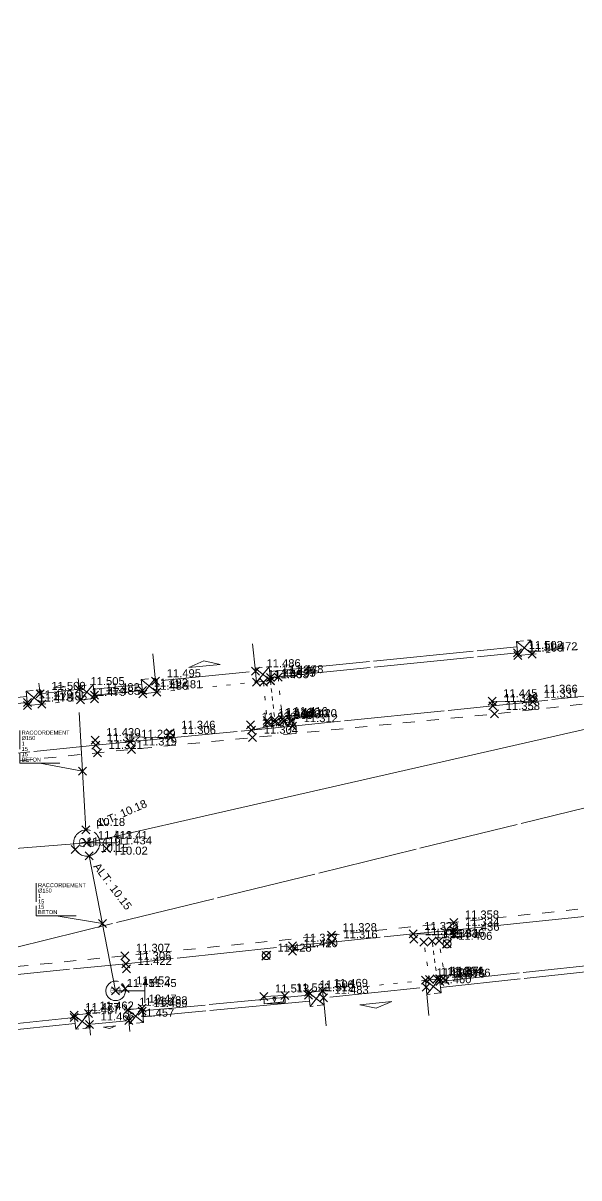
# Model space of a CAD drawing. Header units: metres. Extents: x 1224602 to 1224842, y 7187490 to 7187733.
# Drawn here: x 1224777.69 to 1224791.57, y 7187594.67 to 7187623.53 of the extents above; entities that cross this region are included whole.
import ezdxf
from ezdxf.enums import TextEntityAlignment as Align

# ---------------------------------------------------------------- set-up
doc = ezdxf.new("R2010")
doc.units = ezdxf.units.M
doc.header["$PDMODE"] = 3
doc.header["$PDSIZE"] = 0.1
for name, pattern in [('LL_0822', [2.5, 2.5, 0]), ('LL_0824', [0.35, 0.1, -0.25]), ('LL_0827', [0.2, 0.1, -0.1]), ('LL_0829', [0.6, 0.3, -0.3]), ('SL_1146', [2.5, 2.5, 0]), ('Socle_Continu', [2.5, 2.5, 0]), ('YL_2901', [2.5, 2.5, 0])]:
    doc.linetypes.add(name, pattern=pattern)
for name, color, linetype, lineweight in [('CLOTU_SCS', 212, 'Socle_Continu', 13), ('EAUPO_SCS', 140, 'Socle_Continu', 13), ('GAZFL_SCS', 40, 'Socle_Continu', 13), ('SIGTA_SCI', 7, 'Socle_Continu', 13), ('SIGTO_SCI', 255, 'Socle_Continu', 13), ('VOIRI_SCS', 7, 'Socle_Continu', 13)]:
    doc.layers.add(name, color=color, linetype=linetype, lineweight=lineweight)
for name, color, linetype, lineweight, true_color in [('EAUUS_PSI', 7, 'Socle_Continu', 13, 0x7f3f00), ('EAUUS_SCI', 7, 'Socle_Continu', 13, 0x7f3f00), ('EAUUS_SCS', 7, 'Socle_Continu', 13, 0x7f3f00), ('EAUUS_SCT', 7, 'Socle_Continu', 13, 0x7f3f00), ('SIGTS_PSS', 7, 'Socle_Continu', 13, 0x9966cc)]:
    doc.layers.add(name, color=color, linetype=linetype, lineweight=lineweight, true_color=true_color)
doc.styles.add('Reseaux', font='arial.ttf')
doc.styles.get("Standard").update_dxf_attribs({"font": 'arial.ttf'})
doc.linetypes.add('CL_0181', pattern='A,3,-0.15,0.4,-0.381,["eu",Standard,S=0.254,R=0,X=-0.2,Y=-0.1],-0.381,0.4,-0.15', length=4.862)

# ---------------------------------------------------------------- blocks, each defined once
blk = doc.blocks.new('YP_1521')
at = {"layer": 'SIGTO_SCI', "color": 7, "linetype": 'Socle_Continu'}
blk.add_point((0, 0), dxfattribs=at)
at = {"layer": 'SIGTA_SCI', "linetype": 'Socle_Continu'}
blk.add_attdef('ALT', (0.278, 0.099), '', height=0.2, dxfattribs=at)
at = {"layer": 'SIGTA_SCI', "linetype": 'Socle_Continu', "flags": 9}
blk.add_attdef('CALQUE_ALT', (1.69, -1.18), '', height=0.2, dxfattribs=at)
at = {"layer": 'SIGTO_SCI', "linetype": 'Socle_Continu', "flags": 9}
for tag, p in [('ID', (1.69, 0.105)), ('NATURE', (1.69, -0.216)), ('FAMILLE', (1.69, -0.538)), ('CALQUE', (1.69, -0.859)), ('PCRS', (1.69, -1.823))]:
    blk.add_attdef(tag, p, '', height=0.2, dxfattribs=at)
blk = doc.blocks.new('CP_0162')
at = {"layer": 'EAUUS_SCS', "linetype": 'Socle_Continu', "const_width": 0.025, "flags": 128}
for points in [[(-0.063, -0.111), (-0.174, -0.111, -0.405328), (-0.241, -0.045), (-0.241, 0.067, -0.999132), (-0.063, 0.067), (-0.063, 0.022), (-0.218, 0.022)], [(0.048, 0.155), (0.048, -0.034, 0.410802), (0.125, -0.111), (0.225, -0.111), (0.225, 0.155)]]:
    blk.add_lwpolyline(points, format="xyb", dxfattribs=at)
at = {"layer": 'EAUUS_SCS', "linetype": 'Socle_Continu'}
blk.add_circle((0, 0), 0.5, dxfattribs=at)
at = {"layer": 'EAUUS_SCS', "linetype": 'Socle_Continu', "flags": 9}
for tag, p in [('ID', (0.918, 0.522)), ('NATURE', (0.918, 0.2)), ('FAMILLE', (0.918, -0.121)), ('CALQUE', (0.918, -0.442)), ('PCRS', (0.918, -0.763))]:
    blk.add_attdef(tag, p, '', height=0.2, dxfattribs=at)
blk = doc.blocks.new('AP_0001')
at = {"layer": 'EAUPO_SCS', "linetype": 'Socle_Continu'}
blk.add_line((0.113, 0.113), (-0.113, -0.113), dxfattribs=at)
blk.add_circle((0, 0), 0.1, dxfattribs=at)
at = {"layer": 'EAUPO_SCS', "linetype": 'Socle_Continu', "flags": 9}
for tag, p in [('ID', (0.809, 0.507)), ('NATURE', (0.809, 0.186)), ('FAMILLE', (0.809, -0.135)), ('CALQUE', (0.809, -0.456)), ('PCRS', (0.809, -0.778))]:
    blk.add_attdef(tag, p, '', height=0.2, dxfattribs=at)
blk = doc.blocks.new('CP_0161')
at = {"layer": 'EAUUS_SCS', "linetype": 'Socle_Continu', "const_width": 0.0333, "flags": 128}
for points in [[(-0.071, -0.125), (-0.195, -0.125, -0.405328), (-0.27, -0.05), (-0.27, 0.075, -0.999132), (-0.071, 0.075), (-0.071, 0.025), (-0.245, 0.025)], [(0.054, 0.175), (0.054, -0.038, 0.410802), (0.141, -0.125), (0.253, -0.125), (0.253, 0.175)]]:
    blk.add_lwpolyline(points, format="xyb", dxfattribs=at)
at = {"layer": 'EAUUS_SCS', "linetype": 'Socle_Continu'}
blk.add_circle((0, 0), 0.5, dxfattribs=at)
at = {"layer": 'EAUUS_SCS', "linetype": 'Socle_Continu', "flags": 9}
for tag, p in [('NATURE', (0.989, 0.255)), ('ID', (0.989, 0.577)), ('FAMILLE', (0.989, -0.066)), ('CALQUE', (0.989, -0.387)), ('TYPE', (0.989, -1.03)), ('PCRS', (0.989, -0.709))]:
    blk.add_attdef(tag, p, '', height=0.2, dxfattribs=at)
blk = doc.blocks.new('LP_0841')
at = {"layer": 'VOIRI_SCS', "linetype": 'Socle_Continu', "flags": 128}
blk.add_lwpolyline([(0, 0), (0, 0.5), (1, 0)], dxfattribs=at)
at = {"layer": 'VOIRI_SCS', "linetype": 'Socle_Continu', "flags": 9}
for tag, p in [('ID', (1.428, 0.548)), ('NATURE', (1.428, 0.227)), ('FAMILLE', (1.428, -0.095)), ('CALQUE', (1.428, -0.416)), ('PCRS', (1.428, -0.737))]:
    blk.add_attdef(tag, p, '', height=0.2, dxfattribs=at)
blk = doc.blocks.new('LP_0842')
at = {"layer": 'VOIRI_SCS', "linetype": 'Socle_Continu', "flags": 128}
blk.add_lwpolyline([(1, 0), (1, 0.5), (0, 0)], dxfattribs=at)
at = {"layer": 'VOIRI_SCS', "linetype": 'Socle_Continu', "flags": 9}
for tag, p in [('ID', (1.488, 0.614)), ('NATURE', (1.488, 0.292)), ('FAMILLE', (1.488, -0.029)), ('CALQUE', (1.488, -0.35)), ('PCRS', (1.488, -0.672))]:
    blk.add_attdef(tag, p, '', height=0.2, dxfattribs=at)
blk = doc.blocks.new('SP_1162')
at = {"layer": 'CLOTU_SCS', "linetype": 'Socle_Continu'}
for p, q in [((0, 0), (1, 1)), ((0, 1), (1, 0))]:
    blk.add_line(p, q, dxfattribs=at)
at = {"layer": 'CLOTU_SCS', "linetype": 'Socle_Continu', "flags": 128}
blk.add_lwpolyline([(1, 0), (0, 0), (0, 1), (1, 1)], close=True, dxfattribs=at)
at = {"layer": 'CLOTU_SCS', "linetype": 'Socle_Continu', "flags": 9}
for tag, p in [('NATURE', (1.089, -0.022)), ('ID', (1.089, 0.299)), ('CALQUE', (1.089, -0.665)), ('FAMILLE', (1.089, -0.344)), ('PCRS', (1.089, -0.986))]:
    blk.add_attdef(tag, p, '', height=0.2, dxfattribs=at)
blk = doc.blocks.new('SP_1161')
at = {"layer": 'CLOTU_SCS', "linetype": 'Socle_Continu'}
for p, q in [((0, 0), (0, 0.275)), ((1, 0.275), (1, 0)), ((0.5, 0.154), (0.344, 0.103)), ((0.656, 0.103), (0.5, 0.154)), ((0.062, 0), (0.938, 0)), ((0.344, 0.103), (0.656, 0.103))]:
    blk.add_line(p, q, dxfattribs=at)
at = {"layer": 'CLOTU_SCS', "linetype": 'Socle_Continu', "flags": 9}
for tag, p in [('ID', (1.36, 0.385)), ('NATURE', (1.36, 0.064)), ('FAMILLE', (1.36, -0.257)), ('CALQUE', (1.36, -0.579)), ('PCRS', (1.36, -0.9))]:
    blk.add_attdef(tag, p, '', height=0.2, dxfattribs=at)
blk = doc.blocks.new('JP_0703')
at = {"layer": 'GAZFL_SCS', "linetype": 'Socle_Continu'}
blk.add_hatch(color=256, dxfattribs=at).paths.add_polyline_path([(0, 0), (0, 0.359), (1, 0.359), (0.088, 0.3)])
h = blk.add_hatch(color=256, dxfattribs=at)
edge = h.paths.add_edge_path()
edge.add_line((0.505, 0.179), (0.471, 0.106))
edge.add_line((0.471, 0.106), (0.471, 0.096))
edge.add_ellipse((0.505, 0.099), major_axis=(-0.0336, 0), ratio=0.758629, start_angle=5.446, end_angle=174.554)
edge.add_line((0.538, 0.096), (0.538, 0.106))
edge.add_line((0.538, 0.106), (0.505, 0.179))
at = {"layer": 'GAZFL_SCS', "linetype": 'Socle_Continu', "flags": 128}
blk.add_lwpolyline([(0, 0.359), (0, 0), (1, 0), (1, 0.359)], close=True, dxfattribs=at)
at = {"layer": 'GAZFL_SCS', "linetype": 'Socle_Continu'}
blk.add_lwpolyline([(0, 0), (0, 0.359), (1, 0.359), (0.088, 0.3)], close=True, dxfattribs=at)
blk.add_lwpolyline([(0.578, 0.106), (0.578, 0.124), (0.505, 0.281), (0.432, 0.124), (0.432, 0.106, 0.066358), (0.436, 0.095, 0.1059), (0.452, 0.076, 0.086348), (0.476, 0.064, 0.076263), (0.505, 0.059, 0.076263), (0.534, 0.064, 0.086348), (0.557, 0.076, 0.1059), (0.574, 0.095, 0.066358)], format="xyb", close=True, dxfattribs=at)
at = {"layer": 'GAZFL_SCS', "linetype": 'Socle_Continu', "flags": 9}
for tag, p in [('NATURE', (1.013, 0.374)), ('ID', (1.013, 0.696)), ('FAMILLE', (1.013, 0.053)), ('CALQUE', (1.013, -0.268)), ('PCRS', (1.013, -0.589))]:
    blk.add_attdef(tag, p, '', height=0.2, dxfattribs=at)
blk = doc.blocks.new('CP_2101')
at = {"layer": 'EAUUS_PSI', "linetype": 'Socle_Continu'}
blk.add_line((0.733, 0), (0, 0), dxfattribs=at)
at = {"layer": 'EAUUS_PSI', "linetype": 'Socle_Continu', "flags": 128}
blk.add_lwpolyline([(0.733, -0.3), (0.733, 0.3)], dxfattribs=at)
at = {"layer": 'EAUUS_PSI', "linetype": 'Socle_Continu'}
blk.add_point((0, 0), dxfattribs=at)
at = {"layer": 'EAUUS_PSI', "linetype": 'Socle_Continu', "style": 'Reseaux', "flags": 9}
for tag, p in [('ID', (2.525, 0.541)), ('NATURE', (2.525, 0.22))]:
    blk.add_attdef(tag, p, '', height=0.2, dxfattribs=at)
at = {"layer": 'EAUUS_PSI', "linetype": 'Socle_Continu'}
for tag, p in [('TAMPON', (0.824, 0.196)), ('RADIER', (0.824, -0.192))]:
    blk.add_attdef(tag, text='', height=0.2, dxfattribs=at).set_placement(p, align=Align.MIDDLE_LEFT)
at = {"layer": 'EAUUS_PSI', "linetype": 'Socle_Continu', "flags": 9}
for tag, p in [('FAMILLE', (2.525, -0.101)), ('CALQUE', (2.525, -0.423))]:
    blk.add_attdef(tag, p, '', height=0.2, dxfattribs=at)
blk = doc.blocks.new('*U111')
at = {"layer": 'EAUUS_SCI', "linetype": 'Socle_Continu'}
blk.add_line((-2.305, 0.376), (0, 0), dxfattribs=at)
at = {"layer": 'EAUUS_SCI', "linetype": 'Socle_Continu', "flags": 128}
blk.add_lwpolyline([(-1.305, 0.376), (-3.305, 0.376), (-3.305, 2.015)], dxfattribs=at)
at = {"layer": 'EAUUS_SCI', "linetype": 'Socle_Continu'}
blk.add_point((0, 0), dxfattribs=at)
for tag, p in [('TYPE', (-3.216, 1.81)), ('DIAM', (-3.216, 1.539)), ('NBR', (-3.216, 1.261)), ('LARG', (-3.216, 0.995)), ('HAUT', (-3.216, 0.729)), ('MATER', (-3.216, 0.464))]:
    blk.add_attdef(tag, p, '', height=0.2, dxfattribs=at)
at = {"layer": 'EAUUS_SCI', "linetype": 'Socle_Continu', "flags": 9}
for tag, p in [('NATURE', (2.47, 1.097)), ('ID', (2.47, 1.418)), ('CALQUE', (2.47, 0.454)), ('FAMILLE', (2.47, 0.776))]:
    blk.add_attdef(tag, p, '', height=0.2, dxfattribs=at)
blk = doc.blocks.new('*U110')
at = {"layer": 'EAUUS_SCI', "linetype": 'Socle_Continu'}
blk.add_line((-2.131, 0.397), (0, 0), dxfattribs=at)
at = {"layer": 'EAUUS_SCI', "linetype": 'Socle_Continu', "flags": 128}
blk.add_lwpolyline([(-1.131, 0.397), (-3.131, 0.397), (-3.131, 2.035)], dxfattribs=at)
at = {"layer": 'EAUUS_SCI', "linetype": 'Socle_Continu'}
blk.add_point((0, 0), dxfattribs=at)
for tag, p in [('TYPE', (-3.043, 1.83)), ('DIAM', (-3.043, 1.56)), ('NBR', (-3.043, 1.282)), ('LARG', (-3.043, 1.016)), ('HAUT', (-3.043, 0.75)), ('MATER', (-3.043, 0.484))]:
    blk.add_attdef(tag, p, '', height=0.2, dxfattribs=at)
at = {"layer": 'EAUUS_SCI', "linetype": 'Socle_Continu', "flags": 9}
for tag, p in [('NATURE', (2.47, 1.097)), ('ID', (2.47, 1.418)), ('CALQUE', (2.47, 0.454)), ('FAMILLE', (2.47, 0.776))]:
    blk.add_attdef(tag, p, '', height=0.2, dxfattribs=at)
blk = doc.blocks.new('CP_0169')
at = {"layer": 'EAUUS_SCI', "linetype": 'Socle_Continu'}
blk.add_point((0, 0), dxfattribs=at)
at = {"layer": 'EAUUS_SCI', "linetype": 'Socle_Continu', "insert": (0.268, 0.01), "char_height": 0.2, "attachment_point": 4}
blk.add_mtext_dynamic_manual_height_columns('\\pxql;ALT:', width=0.46273, gutter_width=1, heights=[0], dxfattribs=at)
at = {"layer": 'EAUUS_SCI', "linetype": 'Socle_Continu', "style": 'Reseaux', "flags": 9}
for tag, p in [('ID', (2.066, 0.187)), ('NATURE', (2.066, -0.134))]:
    blk.add_attdef(tag, p, '', height=0.2, dxfattribs=at)
at = {"layer": 'EAUUS_SCI', "linetype": 'Socle_Continu'}
blk.add_attdef('ALT', text='', height=0.2, dxfattribs=at).set_placement((0.952, 0.01), align=Align.MIDDLE_LEFT)
at = {"layer": 'EAUUS_SCI', "linetype": 'Socle_Continu', "flags": 9}
for tag, p in [('FAMILLE', (2.066, -0.456)), ('CALQUE', (2.066, -0.777)), ('TYPE', (2.066, -1.098))]:
    blk.add_attdef(tag, p, '', height=0.2, dxfattribs=at)

msp = doc.modelspace()

# ---------------------------------------------------------------- linework, layer by layer
at = {"layer": 'CLOTU_SCS', "linetype": 'SL_1146', "flags": 128}
for points in [[(1224783.849, 7187607.321), (1224790.02, 7187607.935)], [(1224783.864, 7187607.172), (1224790.035, 7187607.785)], [(1224779.456, 7187606.879), (1224780.659, 7187606.997)], [(1224769.364, 7187605.813), (1224777.78, 7187606.698)], [(1224779.47, 7187606.73), (1224780.673, 7187606.848)], [(1224769.38, 7187605.664), (1224777.796, 7187606.549)], [(1224797.793, 7187600.879), (1224793.45, 7187600.153), (1224788.097, 7187599.572), (1224788.093, 7187599.572)], [(1224797.819, 7187600.731), (1224793.47, 7187600.004), (1224788.11, 7187599.423)], [(1224784.824, 7187599.231), (1224784.815, 7187599.231), (1224780.669, 7187598.837)], [(1224784.84, 7187599.082), (1224780.685, 7187598.688)], [(1224778.971, 7187598.675), (1224778.964, 7187598.674), (1224776.359, 7187598.401), (1224776.356, 7187598.401)], [(1224778.987, 7187598.525), (1224776.369, 7187598.252)]]:
    msp.add_lwpolyline(points, dxfattribs=at)
at = {"layer": 'EAUUS_SCT', "linetype": 'CL_0181', "flags": 128}
for points in [[(1224817.982, 7187611.869), (1224779.278, 7187603.035)], [(1224779.09, 7187606.294), (1224779.259, 7187603.361)], [(1224779.278, 7187603.035), (1224738.541, 7187599.807)], [(1224779.999, 7187599.339), (1224779.34, 7187602.713)]]:
    msp.add_lwpolyline(points, dxfattribs=at)
at = {"layer": 'SIGTS_PSS', "linetype": 'YL_2901', "flags": 128}
msp.add_lwpolyline([(1224718.643, 7187594.665), (1224724.194, 7187641.786), (1224743.464, 7187686.347), (1224774.759, 7187705.496), (1224807.6, 7187693.028), (1224838.124, 7187643.847), (1224818.746, 7187610.542), (1224772.174, 7187599.12)], close=True, dxfattribs=at)
at = {"layer": 'VOIRI_SCS', "linetype": 'LL_0829', "flags": 128}
for points in [[(1224724.034, 7187627.945), (1224724.202, 7187628.224), (1224726.87, 7187634.426), (1224730.625, 7187643.104), (1224731.102, 7187644.194), (1224732.308, 7187646.951), (1224733.907, 7187650.659), (1224734.709, 7187652.528), (1224735.526, 7187654.382), (1224736.479, 7187656.545), (1224737.677, 7187659.395), (1224738.379, 7187661.013), (1224739.599, 7187663.79), (1224739.988, 7187664.723), (1224743.133, 7187672.052), (1224744, 7187673.998), (1224744.29, 7187674.651), (1224745.698, 7187677.941), (1224748.364, 7187684.148), (1224750.773, 7187689.646), (1224751.073, 7187690.345), (1224751.387, 7187691.034), (1224751.554, 7187691.372), (1224751.731, 7187691.704), (1224751.919, 7187692.029), (1224752.12, 7187692.345), (1224752.335, 7187692.653), (1224752.562, 7187692.953), (1224752.799, 7187693.246), (1224753.045, 7187693.533), (1224753.561, 7187694.09), (1224754.095, 7187694.632), (1224754.713, 7187695.229), (1224755.028, 7187695.519), (1224755.35, 7187695.799), (1224755.679, 7187696.069), (1224756.017, 7187696.327), (1224756.365, 7187696.569), (1224756.724, 7187696.796), (1224757.093, 7187697.006), (1224757.473, 7187697.2), (1224757.861, 7187697.378), (1224758.257, 7187697.541), (1224758.659, 7187697.69), (1224759.067, 7187697.825), (1224759.479, 7187697.947), (1224759.895, 7187698.056), (1224760.344, 7187698.16), (1224760.795, 7187698.25), (1224761.249, 7187698.326), (1224761.703, 7187698.388), (1224762.16, 7187698.435), (1224762.617, 7187698.467), (1224763.075, 7187698.484), (1224763.533, 7187698.485), (1224763.991, 7187698.472), (1224764.449, 7187698.443), (1224764.906, 7187698.398), (1224765.361, 7187698.337), (1224765.813, 7187698.26), (1224766.262, 7187698.166), (1224766.707, 7187698.055), (1224767.146, 7187697.927), (1224768.078, 7187697.607), (1224773.728, 7187695.548), (1224776.608, 7187694.496), (1224779.623, 7187693.399), (1224782.465, 7187692.323), (1224789.073, 7187689.945), (1224794.902, 7187687.818), (1224796.778, 7187687.116), (1224799.656, 7187686.091), (1224801.113, 7187685.539), (1224803.978, 7187684.486), (1224804.92, 7187684.146), (1224805.867, 7187683.795), (1224806.817, 7187683.428), (1224807.761, 7187683.045), (1224808.696, 7187682.64), (1224809.623, 7187682.212), (1224810.537, 7187681.754), (1224810.987, 7187681.513), (1224811.432, 7187681.262), (1224811.871, 7187681), (1224812.301, 7187680.728), (1224812.723, 7187680.443), (1224813.136, 7187680.145), (1224813.539, 7187679.833), (1224813.932, 7187679.508), (1224814.315, 7187679.171), (1224814.69, 7187678.824), (1224815.057, 7187678.468), (1224815.417, 7187678.104), (1224816.117, 7187677.355), (1224816.794, 7187676.586), (1224817.123, 7187676.194), (1224817.443, 7187675.795), (1224817.754, 7187675.39), (1224818.055, 7187674.978), (1224818.345, 7187674.559), (1224818.623, 7187674.131), (1224819.017, 7187673.479), (1224819.394, 7187672.817), (1224820.126, 7187671.479), (1224820.426, 7187670.919), (1224821.79, 7187668.228), (1224823.547, 7187664.606), (1224824.926, 7187661.775), (1224827.094, 7187657.329), (1224828.446, 7187654.62), (1224830.201, 7187651.007), (1224830.875, 7187649.632), (1224831.199, 7187648.938), (1224831.507, 7187648.236), (1224831.793, 7187647.527), (1224832.054, 7187646.808), (1224832.284, 7187646.08), (1224832.474, 7187645.355), (1224832.477, 7187645.342), (1224832.632, 7187644.595), (1224832.753, 7187643.841), (1224832.845, 7187643.082), (1224832.915, 7187642.321), (1224832.972, 7187641.513), (1224833.01, 7187640.704), (1224833.031, 7187639.894), (1224833.035, 7187639.269), (1224833.034, 7187639.083), (1224833.018, 7187638.271), (1224832.975, 7187637.46), (1224832.897, 7187636.653), (1224832.844, 7187636.252), (1224832.779, 7187635.853), (1224832.697, 7187635.433), (1224832.602, 7187635.015), (1224832.496, 7187634.6), (1224832.38, 7187634.187), (1224832.122, 7187633.367), (1224831.837, 7187632.554), (1224831.718, 7187632.233), (1224831.533, 7187631.748), (1224831.21, 7187630.951), (1224831.038, 7187630.558), (1224830.856, 7187630.169), (1224830.665, 7187629.786), (1224830.462, 7187629.41), (1224830.105, 7187628.811), (1224829.722, 7187628.228), (1224829.318, 7187627.657), (1224828.9, 7187627.096), (1224828.737, 7187626.882), (1224828.042, 7187625.992), (1224827.603, 7187625.45), (1224827.153, 7187624.918), (1224826.605, 7187624.3), (1224826.043, 7187623.696), (1224825.468, 7187623.102), (1224824.884, 7187622.518), (1224824.691, 7187622.328), (1224823.697, 7187621.37), (1224822.496, 7187620.237), (1224821.31, 7187619.135), (1224820.705, 7187618.597), (1224820.214, 7187618.179), (1224820.087, 7187618.074), (1224819.454, 7187617.571), (1224818.806, 7187617.085), (1224818.148, 7187616.614), (1224817.481, 7187616.153), (1224816.674, 7187615.613), (1224815.86, 7187615.084), (1224815.04, 7187614.566), (1224814.356, 7187614.144), (1224814.214, 7187614.057), (1224813.382, 7187613.557), (1224812.546, 7187613.066), (1224810.857, 7187612.108), (1224809.731, 7187611.497), (1224809.162, 7187611.201), (1224808.589, 7187610.915), (1224808.011, 7187610.641), (1224807.427, 7187610.381), (1224807.186, 7187610.278), (1224806.836, 7187610.135), (1224806.241, 7187609.902), (1224805.528, 7187609.631), (1224804.812, 7187609.371), (1224804.309, 7187609.198), (1224804.091, 7187609.127), (1224803.364, 7187608.902), (1224802.631, 7187608.693), (1224801.895, 7187608.498), (1224800.414, 7187608.132), (1224798.436, 7187607.674), (1224797.443, 7187607.46), (1224796.449, 7187607.258), (1224795.451, 7187607.071), (1224794.45, 7187606.899), (1224793.447, 7187606.742), (1224792.441, 7187606.602), (1224790.953, 7187606.423), (1224789.463, 7187606.261), (1224783.421, 7187605.668), (1224780.396, 7187605.374), (1224779.544, 7187605.287), (1224769.822, 7187604.297), (1224765.881, 7187603.889), (1224760.59, 7187603.346), (1224760.558, 7187603.241), (1224760.498, 7187603.176)], [(1224802.155, 7187603.346), (1224801.173, 7187603.102), (1224798.671, 7187602.56), (1224796.693, 7187602.158), (1224795.721, 7187601.972), (1224794.734, 7187601.792), (1224794.322, 7187601.721), (1224793.344, 7187601.573), (1224788.442, 7187601.049), (1224785.39, 7187600.732), (1224780.227, 7187600.217), (1224772.157, 7187599.408), (1224770.25, 7187599.222), (1224769.137, 7187599.11), (1224767.108, 7187598.904), (1224766.031, 7187598.79), (1224760.921, 7187598.263), (1224760.376, 7187598.241)]]:
    msp.add_lwpolyline(points, dxfattribs=at)
at = {"layer": 'VOIRI_SCS', "linetype": 'LL_0822', "flags": 128}
for points in [[(1224817.334, 7187616.281), (1224816.818, 7187615.923), (1224816.081, 7187615.436), (1224815.334, 7187614.965), (1224814.25, 7187614.305), (1224813.824, 7187614.047), (1224812.306, 7187613.141), (1224811.542, 7187612.698), (1224810.772, 7187612.266), (1224809.873, 7187611.783), (1224808.964, 7187611.317), (1224808.047, 7187610.869), (1224807.118, 7187610.444), (1224806.653, 7187610.252), (1224806.183, 7187610.069), (1224805.237, 7187609.722), (1224804.642, 7187609.521), (1224804.259, 7187609.397), (1224804.044, 7187609.33), (1224802.839, 7187608.976), (1224801.626, 7187608.649), (1224800.407, 7187608.342), (1224798.725, 7187607.94), (1224797.036, 7187607.571), (1224796.437, 7187607.45), (1224796.188, 7187607.402), (1224795.338, 7187607.245), (1224794.485, 7187607.098), (1224793.631, 7187606.962), (1224792.83, 7187606.845), (1224792.432, 7187606.791), (1224792.027, 7187606.741), (1224790.416, 7187606.567), (1224789.42, 7187606.462), (1224784.417, 7187605.958), (1224783.392, 7187605.855), (1224781.373, 7187605.661), (1224780.363, 7187605.566), (1224779.503, 7187605.478), (1224769.808, 7187604.495), (1224768.794, 7187604.391), (1224766.788, 7187604.202), (1224765.885, 7187604.096)], [(1224794.361, 7187601.519), (1224793.348, 7187601.375), (1224788.446, 7187600.86), (1224787.427, 7187600.763), (1224785.409, 7187600.553), (1224784.418, 7187600.469), (1224780.258, 7187600.018), (1224772.182, 7187599.219), (1224770.26, 7187599.031), (1224769.146, 7187598.921), (1224767.129, 7187598.717), (1224766.137, 7187598.624)]]:
    msp.add_lwpolyline(points, dxfattribs=at)
at = {"layer": 'VOIRI_SCS', "linetype": 'LL_0824', "flags": 128}
for points in [[(1224790.399, 7187607.753), (1224792.965, 7187608.031)], [(1224781.031, 7187606.804), (1224783.521, 7187607.058)], [(1224783.69, 7187607.054), (1224783.78, 7187606.095), (1224783.789, 7187606.036)], [(1224784.055, 7187607.182), (1224784.165, 7187606.132), (1224784.2, 7187606.077)], [(1224778.154, 7187606.503), (1224779.123, 7187606.61)], [(1224787.839, 7187599.622), (1224787.694, 7187600.556)], [(1224788.227, 7187599.596), (1224788.077, 7187600.587)], [(1224787.734, 7187599.603), (1224785.168, 7187599.34)], [(1224780.308, 7187598.868), (1224779.321, 7187598.775)]]:
    msp.add_lwpolyline(points, dxfattribs=at)
at = {"layer": 'VOIRI_SCS', "linetype": 'LL_0827', "flags": 128}
for points in [[(1224783.864, 7187607.091), (1224783.972, 7187606.115), (1224783.979, 7187606.054)], [(1224788.026, 7187599.644), (1224787.902, 7187600.579)]]:
    msp.add_lwpolyline(points, dxfattribs=at)

# ---------------------------------------------------------------- block references
at = {"layer": 'CLOTU_SCS', "linetype": 'Socle_Continu'}
for p, xscale, yscale, rotation in [((1224780.998, 7187607.079), 2.502927613058343, 2.502927613058343, 5.728293832808686), ((1224778.117, 7187606.763), 0.9832858515542698, 0.9832858515542698, 6.875826913296677), ((1224787.751, 7187599.431), 2.578237128152798, 2.578237128152798, 185.866119834258), ((1224780.331, 7187598.597), 0.9895914760795921, 0.9895914760795921, 185.6038858674809)]:
    msp.add_blockref('SP_1161', p, dxfattribs=dict(at, xscale=xscale, yscale=yscale, rotation=rotation))
at = {"layer": 'CLOTU_SCS', "color": 6, "linetype": 'Socle_Continu'}
for p, xscale, yscale, rotation in [((1224790.043, 7187607.719), 0.3570760335282743, 0.3570760335282743, 5.427750989836798), ((1224783.521, 7187607.058), 0.3500296824112935, 0.3500296824112935, 5.63866710965481), ((1224779.123, 7187606.61), 0.3529669502033421, 0.3529669502033421, 5.220162180524397), ((1224780.679, 7187606.766), 0.353999109392643, 0.353999109392643, 6.175307039156269), ((1224777.798, 7187606.471), 0.3579688843240775, 0.3579688843240775, 5.163896461101032), ((1224788.085, 7187599.643), 0.3529805447488019, 0.3529805447488019, 186.5022002343028), ((1224785.168, 7187599.34), 0.3533897857223606, 0.3533897857223606, 186.0937000410473), ((1224780.662, 7187598.905), 0.3561706194295533, 0.3561706194295533, 185.9760665574551), ((1224779.321, 7187598.775), 0.3596295793637353, 0.3596295793637353, 186.2880259413023)]:
    msp.add_blockref('SP_1162', p, dxfattribs=dict(at, xscale=xscale, yscale=yscale, rotation=rotation))
at = {"layer": 'EAUPO_SCS', "linetype": 'Socle_Continu'}
for p in [(1224788.275, 7187600.516), (1224783.762, 7187600.22)]:
    msp.add_blockref('AP_0001', p, dxfattribs=at)
at = {"layer": 'EAUUS_PSI', "linetype": 'Socle_Continu'}
for p, values in [((1224779.278, 7187603.035), {'TAMPON': '11.41', 'RADIER': '10.02'}), ((1224779.999, 7187599.339), {'TAMPON': '11.45', 'RADIER': '10.47'})]:
    msp.add_blockref('CP_2101', p, dxfattribs=at).add_auto_attribs(values)
at = {"layer": 'EAUUS_SCI', "linetype": 'Socle_Continu', "xscale": 0.5, "yscale": 0.5, "zscale": 0.5}
for name, p in [('*U110', (1224779.174, 7187604.828)), ('*U111', (1224779.67, 7187601.026))]:
    msp.add_blockref(name, p, dxfattribs=at).add_auto_attribs({'TYPE': 'RACCORDEMENT', 'DIAM': 'Ø150', 'NBR': '1', 'LARG': '15', 'HAUT': '15', 'MATER': 'BETON'})
at = {"layer": 'EAUUS_SCI', "linetype": 'Socle_Continu'}
for p, rotation, values in [((1224779.259, 7187603.361), 23.84145313543516, {'ALT': '10.18'}), ((1224779.34, 7187602.713), 306.9684136180884, {'ALT': '10.15'})]:
    msp.add_blockref('CP_0169', p, dxfattribs=dict(at, rotation=rotation)).add_auto_attribs(values)
at = {"layer": 'EAUUS_SCS', "linetype": 'Socle_Continu'}
for name, p, xscale, yscale in [('CP_0161', (1224779.278, 7187603.035), 0.654809652905513, 0.654809652905513), ('CP_0162', (1224779.999, 7187599.339), 0.4880721359603412, 0.4880721359603412)]:
    msp.add_blockref(name, p, dxfattribs=dict(at, xscale=xscale, yscale=yscale))
at = {"layer": 'GAZFL_SCS', "linetype": 'Socle_Continu', "xscale": 0.5222989983179651, "yscale": 0.5222989983179651, "rotation": 182.5593653146429}
msp.add_blockref('JP_0703', (1224784.223, 7187599.225), dxfattribs=at)
at = {"layer": 'SIGTO_SCI', "linetype": 'Socle_Continu'}
ref = msp.add_blockref('YP_1521', (1224790.035, 7187607.785), dxfattribs=at)
ref.add_attrib('ALT', '11.502', (1224790.313, 7187607.884), dxfattribs={"layer": 'SIGTA_SCI', "linetype": 'Socle_Continu', "height": 0.2})
ref = msp.add_blockref('YP_1521', (1224790.043, 7187607.719), dxfattribs=at)
ref.add_attrib('ALT', '11.500', (1224790.321, 7187607.818), dxfattribs={"layer": 'SIGTA_SCI', "linetype": 'Socle_Continu', "height": 0.2})
ref = msp.add_blockref('YP_1521', (1224790.399, 7187607.753), dxfattribs=at)
ref.add_attrib('ALT', '11.472', (1224790.677, 7187607.851), dxfattribs={"layer": 'SIGTA_SCI', "linetype": 'Socle_Continu', "height": 0.2})
ref = msp.add_blockref('YP_1521', (1224783.488, 7187607.329), dxfattribs=at)
ref.add_attrib('ALT', '11.486', (1224783.766, 7187607.428), dxfattribs={"layer": 'SIGTA_SCI', "linetype": 'Socle_Continu', "height": 0.2})
ref = msp.add_blockref('YP_1521', (1224780.998, 7187607.079), dxfattribs=at)
ref.add_attrib('ALT', '11.495', (1224781.276, 7187607.178), dxfattribs={"layer": 'SIGTA_SCI', "linetype": 'Socle_Continu', "height": 0.2})
ref = msp.add_blockref('YP_1521', (1224783.521, 7187607.058), dxfattribs=at)
ref.add_attrib('ALT', '11.450', (1224783.799, 7187607.157), dxfattribs={"layer": 'SIGTA_SCI', "linetype": 'Socle_Continu', "height": 0.2})
ref = msp.add_blockref('YP_1521', (1224783.69, 7187607.054), dxfattribs=at)
ref.add_attrib('ALT', '11.453', (1224783.968, 7187607.153), dxfattribs={"layer": 'SIGTA_SCI', "linetype": 'Socle_Continu', "height": 0.2})
ref = msp.add_blockref('YP_1521', (1224783.864, 7187607.172), dxfattribs=at)
ref.add_attrib('ALT', '11.436', (1224784.142, 7187607.27), dxfattribs={"layer": 'SIGTA_SCI', "linetype": 'Socle_Continu', "height": 0.2})
ref = msp.add_blockref('YP_1521', (1224783.864, 7187607.091), dxfattribs=at)
ref.add_attrib('ALT', '11.435', (1224784.142, 7187607.19), dxfattribs={"layer": 'SIGTA_SCI', "linetype": 'Socle_Continu', "height": 0.2})
ref = msp.add_blockref('YP_1521', (1224783.87, 7187607.093), dxfattribs=at)
ref.add_attrib('ALT', '11.437', (1224784.148, 7187607.192), dxfattribs={"layer": 'SIGTA_SCI', "linetype": 'Socle_Continu', "height": 0.2})
ref = msp.add_blockref('YP_1521', (1224784.055, 7187607.182), dxfattribs=at)
ref.add_attrib('ALT', '11.448', (1224784.333, 7187607.281), dxfattribs={"layer": 'SIGTA_SCI', "linetype": 'Socle_Continu', "height": 0.2})
ref = msp.add_blockref('YP_1521', (1224778.117, 7187606.763), dxfattribs=at)
ref.add_attrib('ALT', '11.500', (1224778.395, 7187606.862), dxfattribs={"layer": 'SIGTA_SCI', "linetype": 'Socle_Continu', "height": 0.2})
ref = msp.add_blockref('YP_1521', (1224779.093, 7187606.881), dxfattribs=at)
ref.add_attrib('ALT', '11.505', (1224779.371, 7187606.98), dxfattribs={"layer": 'SIGTA_SCI', "linetype": 'Socle_Continu', "height": 0.2})
ref = msp.add_blockref('YP_1521', (1224779.47, 7187606.73), dxfattribs=at)
ref.add_attrib('ALT', '11.482', (1224779.748, 7187606.829), dxfattribs={"layer": 'SIGTA_SCI', "linetype": 'Socle_Continu', "height": 0.2})
ref = msp.add_blockref('YP_1521', (1224780.673, 7187606.848), dxfattribs=at)
ref.add_attrib('ALT', '11.492', (1224780.951, 7187606.946), dxfattribs={"layer": 'SIGTA_SCI', "linetype": 'Socle_Continu', "height": 0.2})
ref = msp.add_blockref('YP_1521', (1224780.679, 7187606.766), dxfattribs=at)
ref.add_attrib('ALT', '11.486', (1224780.957, 7187606.865), dxfattribs={"layer": 'SIGTA_SCI', "linetype": 'Socle_Continu', "height": 0.2})
ref = msp.add_blockref('YP_1521', (1224781.031, 7187606.804), dxfattribs=at)
ref.add_attrib('ALT', '11.481', (1224781.309, 7187606.903), dxfattribs={"layer": 'SIGTA_SCI', "linetype": 'Socle_Continu', "height": 0.2})
ref = msp.add_blockref('YP_1521', (1224790.406, 7187606.691), dxfattribs=at)
ref.add_attrib('ALT', '11.366', (1224790.684, 7187606.79), dxfattribs={"layer": 'SIGTA_SCI', "linetype": 'Socle_Continu', "height": 0.2})
ref = msp.add_blockref('YP_1521', (1224777.796, 7187606.549), dxfattribs=at)
ref.add_attrib('ALT', '11.479', (1224778.074, 7187606.648), dxfattribs={"layer": 'SIGTA_SCI', "linetype": 'Socle_Continu', "height": 0.2})
ref = msp.add_blockref('YP_1521', (1224777.798, 7187606.471), dxfattribs=at)
ref.add_attrib('ALT', '11.478', (1224778.076, 7187606.57), dxfattribs={"layer": 'SIGTA_SCI', "linetype": 'Socle_Continu', "height": 0.2})
ref = msp.add_blockref('YP_1521', (1224778.154, 7187606.503), dxfattribs=at)
ref.add_attrib('ALT', '11.485', (1224778.432, 7187606.602), dxfattribs={"layer": 'SIGTA_SCI', "linetype": 'Socle_Continu', "height": 0.2})
ref = msp.add_blockref('YP_1521', (1224779.123, 7187606.61), dxfattribs=at)
ref.add_attrib('ALT', '11.479', (1224779.401, 7187606.708), dxfattribs={"layer": 'SIGTA_SCI', "linetype": 'Socle_Continu', "height": 0.2})
ref = msp.add_blockref('YP_1521', (1224779.475, 7187606.642), dxfattribs=at)
ref.add_attrib('ALT', '11.485', (1224779.753, 7187606.74), dxfattribs={"layer": 'SIGTA_SCI', "linetype": 'Socle_Continu', "height": 0.2})
ref = msp.add_blockref('YP_1521', (1224789.398, 7187606.58), dxfattribs=at)
ref.add_attrib('ALT', '11.445', (1224789.676, 7187606.679), dxfattribs={"layer": 'SIGTA_SCI', "linetype": 'Socle_Continu', "height": 0.2})
ref = msp.add_blockref('YP_1521', (1224789.42, 7187606.462), dxfattribs=at)
ref.add_attrib('ALT', '11.343', (1224789.698, 7187606.561), dxfattribs={"layer": 'SIGTA_SCI', "linetype": 'Socle_Continu', "height": 0.2})
ref = msp.add_blockref('YP_1521', (1224790.416, 7187606.567), dxfattribs=at)
ref.add_attrib('ALT', '11.331', (1224790.694, 7187606.666), dxfattribs={"layer": 'SIGTA_SCI', "linetype": 'Socle_Continu', "height": 0.2})
ref = msp.add_blockref('YP_1521', (1224783.972, 7187606.115), dxfattribs=at)
ref.add_attrib('ALT', '11.420', (1224784.25, 7187606.213), dxfattribs={"layer": 'SIGTA_SCI', "linetype": 'Socle_Continu', "height": 0.2})
ref = msp.add_blockref('YP_1521', (1224784.165, 7187606.132), dxfattribs=at)
ref.add_attrib('ALT', '11.416', (1224784.443, 7187606.231), dxfattribs={"layer": 'SIGTA_SCI', "linetype": 'Socle_Continu', "height": 0.2})
ref = msp.add_blockref('YP_1521', (1224789.463, 7187606.261), dxfattribs=at)
ref.add_attrib('ALT', '11.358', (1224789.741, 7187606.36), dxfattribs={"layer": 'SIGTA_SCI', "linetype": 'Socle_Continu', "height": 0.2})
ref = msp.add_blockref('YP_1521', (1224783.369, 7187605.991), dxfattribs=at)
ref.add_attrib('ALT', '11.336', (1224783.647, 7187606.09), dxfattribs={"layer": 'SIGTA_SCI', "linetype": 'Socle_Continu', "height": 0.2})
ref = msp.add_blockref('YP_1521', (1224783.392, 7187605.855), dxfattribs=at)
ref.add_attrib('ALT', '11.301', (1224783.67, 7187605.954), dxfattribs={"layer": 'SIGTA_SCI', "linetype": 'Socle_Continu', "height": 0.2})
ref = msp.add_blockref('YP_1521', (1224783.78, 7187606.095), dxfattribs=at)
ref.add_attrib('ALT', '11.416', (1224784.058, 7187606.194), dxfattribs={"layer": 'SIGTA_SCI', "linetype": 'Socle_Continu', "height": 0.2})
ref = msp.add_blockref('YP_1521', (1224783.789, 7187606.036), dxfattribs=at)
ref.add_attrib('ALT', '11.368', (1224784.067, 7187606.135), dxfattribs={"layer": 'SIGTA_SCI', "linetype": 'Socle_Continu', "height": 0.2})
ref = msp.add_blockref('YP_1521', (1224783.979, 7187606.054), dxfattribs=at)
ref.add_attrib('ALT', '11.396', (1224784.257, 7187606.152), dxfattribs={"layer": 'SIGTA_SCI', "linetype": 'Socle_Continu', "height": 0.2})
ref = msp.add_blockref('YP_1521', (1224784.2, 7187606.077), dxfattribs=at)
ref.add_attrib('ALT', '11.413', (1224784.478, 7187606.176), dxfattribs={"layer": 'SIGTA_SCI', "linetype": 'Socle_Continu', "height": 0.2})
ref = msp.add_blockref('YP_1521', (1224784.392, 7187606.081), dxfattribs=at)
ref.add_attrib('ALT', '11.420', (1224784.67, 7187606.18), dxfattribs={"layer": 'SIGTA_SCI', "linetype": 'Socle_Continu', "height": 0.2})
ref = msp.add_blockref('YP_1521', (1224784.417, 7187605.958), dxfattribs=at)
ref.add_attrib('ALT', '11.312', (1224784.695, 7187606.057), dxfattribs={"layer": 'SIGTA_SCI', "linetype": 'Socle_Continu', "height": 0.2})
ref = msp.add_blockref('YP_1521', (1224779.486, 7187605.608), dxfattribs=at)
ref.add_attrib('ALT', '11.430', (1224779.764, 7187605.706), dxfattribs={"layer": 'SIGTA_SCI', "linetype": 'Socle_Continu', "height": 0.2})
ref = msp.add_blockref('YP_1521', (1224780.363, 7187605.566), dxfattribs=at)
ref.add_attrib('ALT', '11.299', (1224780.641, 7187605.665), dxfattribs={"layer": 'SIGTA_SCI', "linetype": 'Socle_Continu', "height": 0.2})
ref = msp.add_blockref('YP_1521', (1224781.359, 7187605.791), dxfattribs=at)
ref.add_attrib('ALT', '11.346', (1224781.637, 7187605.89), dxfattribs={"layer": 'SIGTA_SCI', "linetype": 'Socle_Continu', "height": 0.2})
ref = msp.add_blockref('YP_1521', (1224781.373, 7187605.661), dxfattribs=at)
ref.add_attrib('ALT', '11.306', (1224781.651, 7187605.76), dxfattribs={"layer": 'SIGTA_SCI', "linetype": 'Socle_Continu', "height": 0.2})
ref = msp.add_blockref('YP_1521', (1224783.421, 7187605.668), dxfattribs=at)
ref.add_attrib('ALT', '11.304', (1224783.699, 7187605.767), dxfattribs={"layer": 'SIGTA_SCI', "linetype": 'Socle_Continu', "height": 0.2})
ref = msp.add_blockref('YP_1521', (1224779.503, 7187605.478), dxfattribs=at)
ref.add_attrib('ALT', '11.312', (1224779.781, 7187605.577), dxfattribs={"layer": 'SIGTA_SCI', "linetype": 'Socle_Continu', "height": 0.2})
ref = msp.add_blockref('YP_1521', (1224779.544, 7187605.287), dxfattribs=at)
ref.add_attrib('ALT', '11.321', (1224779.822, 7187605.385), dxfattribs={"layer": 'SIGTA_SCI', "linetype": 'Socle_Continu', "height": 0.2})
ref = msp.add_blockref('YP_1521', (1224780.396, 7187605.374), dxfattribs=at)
ref.add_attrib('ALT', '11.319', (1224780.674, 7187605.472), dxfattribs={"layer": 'SIGTA_SCI', "linetype": 'Socle_Continu', "height": 0.2})
ref = msp.add_blockref('YP_1521', (1224779.259, 7187603.361), dxfattribs=at)
ref.add_attrib('ALT', '10.18', (1224779.537, 7187603.46), dxfattribs={"layer": 'SIGTA_SCI', "linetype": 'Socle_Continu', "height": 0.2})
ref = msp.add_blockref('YP_1521', (1224779.278, 7187603.035), dxfattribs=at)
ref.add_attrib('ALT', '11.413', (1224779.556, 7187603.133), dxfattribs={"layer": 'SIGTA_SCI', "linetype": 'Socle_Continu', "height": 0.2})
ref = msp.add_blockref('YP_1521', (1224778.991, 7187602.876), dxfattribs=at)
ref.add_attrib('ALT', '11.419', (1224779.269, 7187602.974), dxfattribs={"layer": 'SIGTA_SCI', "linetype": 'Socle_Continu', "height": 0.2})
ref = msp.add_blockref('YP_1521', (1224779.34, 7187602.713), dxfattribs=at)
ref.add_attrib('ALT', '10.15', (1224779.618, 7187602.812), dxfattribs={"layer": 'SIGTA_SCI', "linetype": 'Socle_Continu', "height": 0.2})
ref = msp.add_blockref('YP_1521', (1224779.774, 7187602.901), dxfattribs=at)
ref.add_attrib('ALT', '11.434', (1224780.052, 7187603), dxfattribs={"layer": 'SIGTA_SCI', "linetype": 'Socle_Continu', "height": 0.2})
ref = msp.add_blockref('YP_1521', (1224788.442, 7187601.049), dxfattribs=at)
ref.add_attrib('ALT', '11.358', (1224788.719, 7187601.148), dxfattribs={"layer": 'SIGTA_SCI', "linetype": 'Socle_Continu', "height": 0.2})
ref = msp.add_blockref('YP_1521', (1224785.39, 7187600.732), dxfattribs=at)
ref.add_attrib('ALT', '11.328', (1224785.668, 7187600.831), dxfattribs={"layer": 'SIGTA_SCI', "linetype": 'Socle_Continu', "height": 0.2})
ref = msp.add_blockref('YP_1521', (1224787.427, 7187600.763), dxfattribs=at)
ref.add_attrib('ALT', '11.328', (1224787.705, 7187600.861), dxfattribs={"layer": 'SIGTA_SCI', "linetype": 'Socle_Continu', "height": 0.2})
ref = msp.add_blockref('YP_1521', (1224787.443, 7187600.63), dxfattribs=at)
ref.add_attrib('ALT', '11.356', (1224787.721, 7187600.728), dxfattribs={"layer": 'SIGTA_SCI', "linetype": 'Socle_Continu', "height": 0.2})
ref = msp.add_blockref('YP_1521', (1224788.446, 7187600.86), dxfattribs=at)
ref.add_attrib('ALT', '11.334', (1224788.724, 7187600.959), dxfattribs={"layer": 'SIGTA_SCI', "linetype": 'Socle_Continu', "height": 0.2})
ref = msp.add_blockref('YP_1521', (1224788.452, 7187600.742), dxfattribs=at)
ref.add_attrib('ALT', '11.436', (1224788.73, 7187600.841), dxfattribs={"layer": 'SIGTA_SCI', "linetype": 'Socle_Continu', "height": 0.2})
ref = msp.add_blockref('YP_1521', (1224784.418, 7187600.469), dxfattribs=at)
ref.add_attrib('ALT', '11.317', (1224784.696, 7187600.568), dxfattribs={"layer": 'SIGTA_SCI', "linetype": 'Socle_Continu', "height": 0.2})
ref = msp.add_blockref('YP_1521', (1224785.409, 7187600.553), dxfattribs=at)
ref.add_attrib('ALT', '11.316', (1224785.687, 7187600.652), dxfattribs={"layer": 'SIGTA_SCI', "linetype": 'Socle_Continu', "height": 0.2})
ref = msp.add_blockref('YP_1521', (1224787.694, 7187600.556), dxfattribs=at)
ref.add_attrib('ALT', '11.354', (1224787.972, 7187600.655), dxfattribs={"layer": 'SIGTA_SCI', "linetype": 'Socle_Continu', "height": 0.2})
ref = msp.add_blockref('YP_1521', (1224787.902, 7187600.579), dxfattribs=at)
ref.add_attrib('ALT', '11.333', (1224788.18, 7187600.678), dxfattribs={"layer": 'SIGTA_SCI', "linetype": 'Socle_Continu', "height": 0.2})
ref = msp.add_blockref('YP_1521', (1224788.077, 7187600.587), dxfattribs=at)
ref.add_attrib('ALT', '11.346', (1224788.355, 7187600.685), dxfattribs={"layer": 'SIGTA_SCI', "linetype": 'Socle_Continu', "height": 0.2})
ref = msp.add_blockref('YP_1521', (1224788.275, 7187600.516), dxfattribs=at)
ref.add_attrib('ALT', '11.406', (1224788.553, 7187600.615), dxfattribs={"layer": 'SIGTA_SCI', "linetype": 'Socle_Continu', "height": 0.2})
ref = msp.add_blockref('YP_1521', (1224780.227, 7187600.217), dxfattribs=at)
ref.add_attrib('ALT', '11.307', (1224780.505, 7187600.316), dxfattribs={"layer": 'SIGTA_SCI', "linetype": 'Socle_Continu', "height": 0.2})
ref = msp.add_blockref('YP_1521', (1224783.762, 7187600.22), dxfattribs=at)
ref.add_attrib('ALT', '11.428', (1224784.04, 7187600.319), dxfattribs={"layer": 'SIGTA_SCI', "linetype": 'Socle_Continu', "height": 0.2})
ref = msp.add_blockref('YP_1521', (1224784.416, 7187600.332), dxfattribs=at)
ref.add_attrib('ALT', '11.420', (1224784.693, 7187600.431), dxfattribs={"layer": 'SIGTA_SCI', "linetype": 'Socle_Continu', "height": 0.2})
ref = msp.add_blockref('YP_1521', (1224780.258, 7187600.018), dxfattribs=at)
ref.add_attrib('ALT', '11.306', (1224780.536, 7187600.117), dxfattribs={"layer": 'SIGTA_SCI', "linetype": 'Socle_Continu', "height": 0.2})
ref = msp.add_blockref('YP_1521', (1224780.27, 7187599.891), dxfattribs=at)
ref.add_attrib('ALT', '11.422', (1224780.548, 7187599.989), dxfattribs={"layer": 'SIGTA_SCI', "linetype": 'Socle_Continu', "height": 0.2})
ref = msp.add_blockref('YP_1521', (1224787.734, 7187599.603), dxfattribs=at)
ref.add_attrib('ALT', '11.394', (1224788.012, 7187599.702), dxfattribs={"layer": 'SIGTA_SCI', "linetype": 'Socle_Continu', "height": 0.2})
ref = msp.add_blockref('YP_1521', (1224787.839, 7187599.622), dxfattribs=at)
ref.add_attrib('ALT', '11.369', (1224788.117, 7187599.72), dxfattribs={"layer": 'SIGTA_SCI', "linetype": 'Socle_Continu', "height": 0.2})
ref = msp.add_blockref('YP_1521', (1224788.026, 7187599.644), dxfattribs=at)
ref.add_attrib('ALT', '11.364', (1224788.304, 7187599.742), dxfattribs={"layer": 'SIGTA_SCI', "linetype": 'Socle_Continu', "height": 0.2})
ref = msp.add_blockref('YP_1521', (1224788.085, 7187599.643), dxfattribs=at)
ref.add_attrib('ALT', '11.371', (1224788.363, 7187599.742), dxfattribs={"layer": 'SIGTA_SCI', "linetype": 'Socle_Continu', "height": 0.2})
ref = msp.add_blockref('YP_1521', (1224788.097, 7187599.572), dxfattribs=at)
ref.add_attrib('ALT', '11.375', (1224788.375, 7187599.671), dxfattribs={"layer": 'SIGTA_SCI', "linetype": 'Socle_Continu', "height": 0.2})
ref = msp.add_blockref('YP_1521', (1224788.227, 7187599.596), dxfattribs=at)
ref.add_attrib('ALT', '11.386', (1224788.505, 7187599.694), dxfattribs={"layer": 'SIGTA_SCI', "linetype": 'Socle_Continu', "height": 0.2})
ref = msp.add_blockref('YP_1521', (1224779.999, 7187599.339), dxfattribs=at)
ref.add_attrib('ALT', '11.451', (1224780.277, 7187599.438), dxfattribs={"layer": 'SIGTA_SCI', "linetype": 'Socle_Continu', "height": 0.2})
ref = msp.add_blockref('YP_1521', (1224780.235, 7187599.402), dxfattribs=at)
ref.add_attrib('ALT', '11.452', (1224780.513, 7187599.5), dxfattribs={"layer": 'SIGTA_SCI', "linetype": 'Socle_Continu', "height": 0.2})
ref = msp.add_blockref('YP_1521', (1224783.701, 7187599.202), dxfattribs=at)
ref.add_attrib('ALT', '11.513', (1224783.979, 7187599.3), dxfattribs={"layer": 'SIGTA_SCI', "linetype": 'Socle_Continu', "height": 0.2})
ref = msp.add_blockref('YP_1521', (1224784.223, 7187599.225), dxfattribs=at)
ref.add_attrib('ALT', '11.522', (1224784.501, 7187599.324), dxfattribs={"layer": 'SIGTA_SCI', "linetype": 'Socle_Continu', "height": 0.2})
ref = msp.add_blockref('YP_1521', (1224784.815, 7187599.231), dxfattribs=at)
ref.add_attrib('ALT', '11.512', (1224785.093, 7187599.329), dxfattribs={"layer": 'SIGTA_SCI', "linetype": 'Socle_Continu', "height": 0.2})
ref = msp.add_blockref('YP_1521', (1224784.816, 7187599.303), dxfattribs=at)
ref.add_attrib('ALT', '11.500', (1224785.094, 7187599.401), dxfattribs={"layer": 'SIGTA_SCI', "linetype": 'Socle_Continu', "height": 0.2})
ref = msp.add_blockref('YP_1521', (1224785.168, 7187599.34), dxfattribs=at)
ref.add_attrib('ALT', '11.469', (1224785.445, 7187599.439), dxfattribs={"layer": 'SIGTA_SCI', "linetype": 'Socle_Continu', "height": 0.2})
ref = msp.add_blockref('YP_1521', (1224787.751, 7187599.431), dxfattribs=at)
ref.add_attrib('ALT', '11.460', (1224788.029, 7187599.53), dxfattribs={"layer": 'SIGTA_SCI', "linetype": 'Socle_Continu', "height": 0.2})
ref = msp.add_blockref('YP_1521', (1224780.662, 7187598.905), dxfattribs=at)
ref.add_attrib('ALT', '11.482', (1224780.94, 7187599.004), dxfattribs={"layer": 'SIGTA_SCI', "linetype": 'Socle_Continu', "height": 0.2})
ref = msp.add_blockref('YP_1521', (1224785.186, 7187599.167), dxfattribs=at)
ref.add_attrib('ALT', '11.483', (1224785.464, 7187599.266), dxfattribs={"layer": 'SIGTA_SCI', "linetype": 'Socle_Continu', "height": 0.2})
ref = msp.add_blockref('YP_1521', (1224778.964, 7187598.735), dxfattribs=at)
ref.add_attrib('ALT', '11.477', (1224779.242, 7187598.834), dxfattribs={"layer": 'SIGTA_SCI', "linetype": 'Socle_Continu', "height": 0.2})
ref = msp.add_blockref('YP_1521', (1224778.964, 7187598.674), dxfattribs=at)
ref.add_attrib('ALT', '11.487', (1224779.242, 7187598.773), dxfattribs={"layer": 'SIGTA_SCI', "linetype": 'Socle_Continu', "height": 0.2})
ref = msp.add_blockref('YP_1521', (1224779.321, 7187598.775), dxfattribs=at)
ref.add_attrib('ALT', '11.462', (1224779.599, 7187598.873), dxfattribs={"layer": 'SIGTA_SCI', "linetype": 'Socle_Continu', "height": 0.2})
ref = msp.add_blockref('YP_1521', (1224780.308, 7187598.868), dxfattribs=at)
ref.add_attrib('ALT', '11.460', (1224780.586, 7187598.966), dxfattribs={"layer": 'SIGTA_SCI', "linetype": 'Socle_Continu', "height": 0.2})
ref = msp.add_blockref('YP_1521', (1224780.663, 7187598.836), dxfattribs=at)
ref.add_attrib('ALT', '11.489', (1224780.941, 7187598.935), dxfattribs={"layer": 'SIGTA_SCI', "linetype": 'Socle_Continu', "height": 0.2})
ref = msp.add_blockref('YP_1521', (1224779.346, 7187598.5), dxfattribs=at)
ref.add_attrib('ALT', '11.466', (1224779.624, 7187598.599), dxfattribs={"layer": 'SIGTA_SCI', "linetype": 'Socle_Continu', "height": 0.2})
ref = msp.add_blockref('YP_1521', (1224780.331, 7187598.597), dxfattribs=at)
ref.add_attrib('ALT', '11.457', (1224780.609, 7187598.696), dxfattribs={"layer": 'SIGTA_SCI', "linetype": 'Socle_Continu', "height": 0.2})
at = {"layer": 'VOIRI_SCS', "linetype": 'Socle_Continu'}
for name, p, xscale, yscale, zscale, rotation in [('LP_0841', (1224789.42, 7187606.462), 1.0016, 0.2400079441026134, 1.927009151062729, 6.00672148648974), ('LP_0842', (1224783.392, 7187605.855), 1.0304, 0.251301860195777, 2.000000013808654, 5.723822419886001), ('LP_0841', (1224788.446, 7187600.86), 1.0235, 0.2361692758412602, 1.764122431357096, 185.4647674227017), ('LP_0842', (1224785.409, 7187600.553), 0.9944, 0.2738662029127832, 1.999999994700574, 184.8771034402297)]:
    msp.add_blockref(name, p, dxfattribs=dict(at, xscale=xscale, yscale=yscale, zscale=zscale, rotation=rotation))
at = {"layer": 'VOIRI_SCS', "linetype": 'Socle_Continu', "xscale": 1.014558393517109, "yscale": 0.2513, "rotation": 5.337073306649565}
msp.add_blockref('LP_0841', (1224780.363, 7187605.566), dxfattribs=at)

doc.saveas('drawing.dxf')
